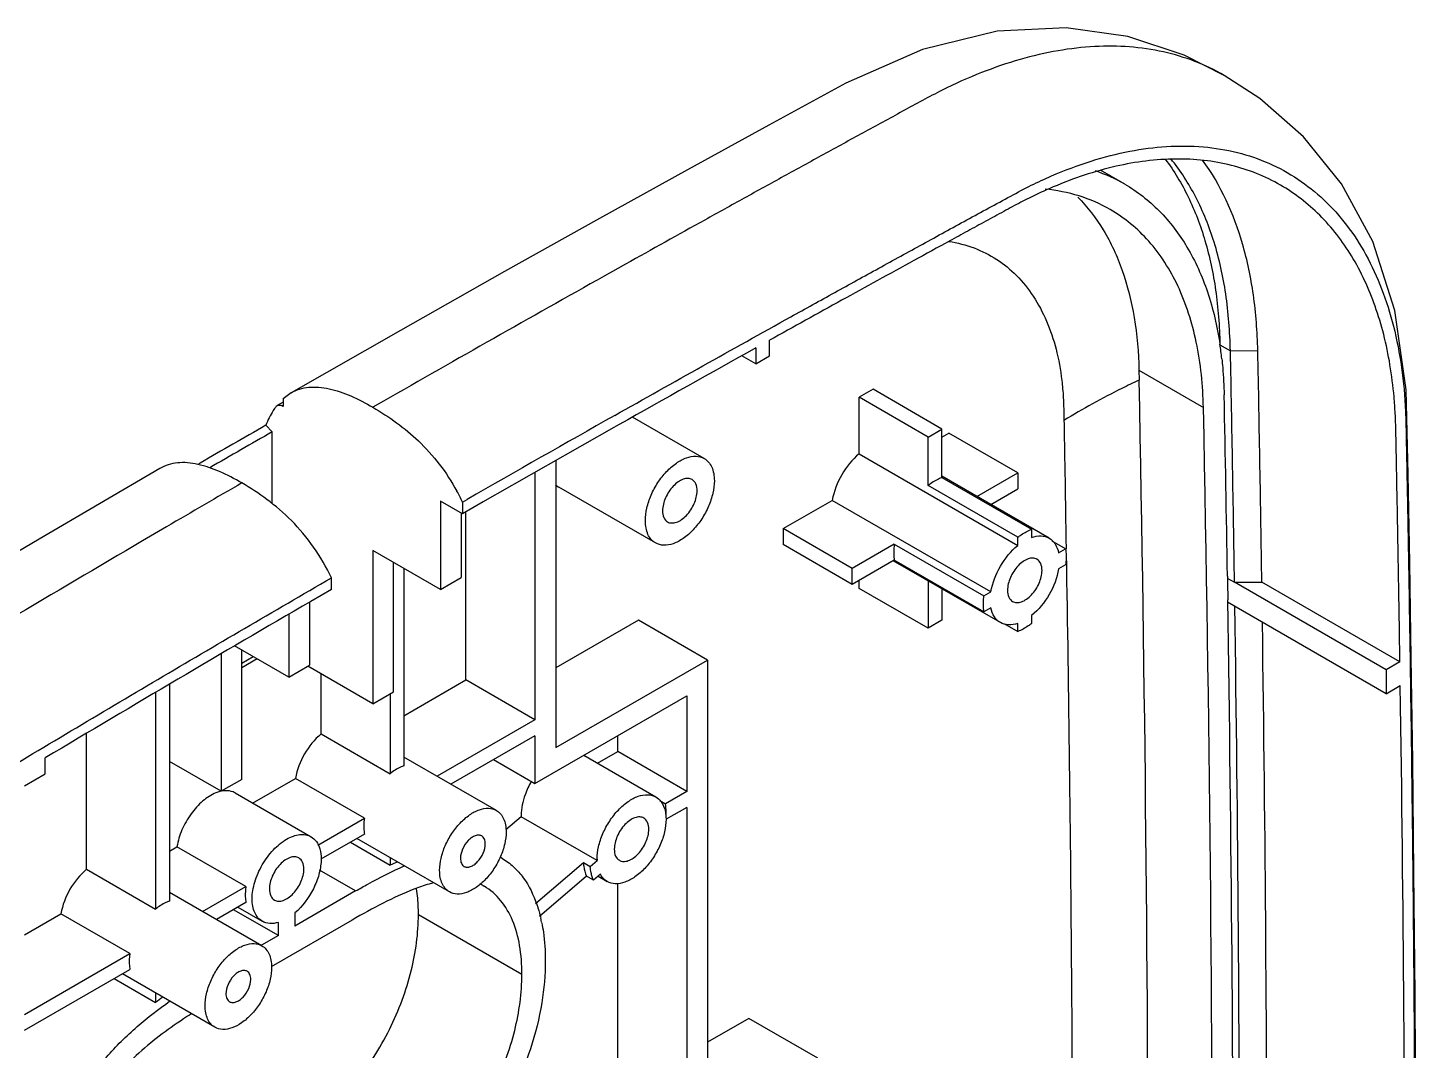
# Model space of a CAD drawing. Header units: millimetres. Extents: x 1791 to 2848, y -3889 to -2778.
# Drawn here: x 2629 to 2700.1, y -2975.9 to -2923.5 of the extents above; entities that cross this region are included whole.
import ezdxf

# ---------------------------------------------------------------- set-up
doc = ezdxf.new("R2010")
doc.units = ezdxf.units.MM

msp = doc.modelspace()

# ---------------------------------------------------------------- linework, layer by layer
at = {"color": 7, "linetype": 'Continuous'}
for p, q in [((2690.305, -2925.916), (2690.304, -2925.915)), ((2685.203, -2931.488), (2683.967, -2930.775)), ((2659.231, -2935.808), (2658.519, -2936.207)), ((2659.621, -2935.59), (2659.231, -2935.808)), ((2666.998, -2940.284), (2666.998, -2939.493)), ((2666.291, -2940.692), (2665.583, -2940.283)), ((2666.291, -2939.887), (2666.291, -2940.692)), ((2666.291, -2940.692), (2666.998, -2940.284)), ((2690.081, -2939.719), (2690.62, -2940.031)), ((2690.619, -2940.031), (2692.03, -2940.01)), ((2685.931, -2941.028), (2689.237, -2942.937)), ((2685.931, -2941.028), (2685.941, -2941.541)), ((2642.073, -2942.48), (2642.476, -2942.177)), ((2642.073, -2942.48), (2642.073, -2942.888)), ((2672.302, -2942.004), (2671.595, -2942.412)), ((2675.13, -2944.453), (2671.595, -2942.412)), ((2671.595, -2945.311), (2671.595, -2942.412)), ((2675.837, -2944.045), (2672.302, -2942.004)), ((2641.714, -2942.878), (2641.762, -2942.836)), ((2642.073, -2942.658), (2641.762, -2942.836)), ((2642.017, -2942.855), (2642.045, -2942.839)), ((2642.073, -2942.888), (2642.017, -2942.856)), ((2647.22, -2942.612), (2646.669, -2942.928)), ((2641.507, -2944.19), (2641.177, -2943.852)), ((2663.652, -2945.554), (2659.975, -2943.431)), ((2641.507, -2947.879), (2641.507, -2944.19)), ((2675.13, -2944.453), (2675.837, -2944.045)), ((2675.13, -2946.937), (2675.13, -2944.453)), ((2675.837, -2946.529), (2675.837, -2944.045)), ((2675.837, -2944.454), (2676.191, -2944.249)), ((2679.726, -2946.291), (2676.191, -2944.249)), ((2671.595, -2945.311), (2679.726, -2950.006)), ((2637.818, -2945.786), (2637.698, -2945.855)), ((2656.038, -2945.659), (2656.038, -2960.375)), ((2654.978, -2946.264), (2654.978, -2958.946)), ((2681.33, -2949.637), (2675.837, -2946.466)), ((2675.837, -2946.529), (2680.433, -2949.183)), ((2677.63, -2947.501), (2679.726, -2946.291)), ((2679.726, -2946.291), (2679.726, -2947.107)), ((2661.152, -2949.884), (2656.202, -2947.027)), ((2679.726, -2949.591), (2675.13, -2946.937)), ((2678.337, -2947.909), (2679.726, -2947.107)), ((2651.265, -2948.387), (2650.134, -2947.734)), ((2650.134, -2947.734), (2650.134, -2952.271)), ((2651.265, -2947.787), (2651.499, -2947.653)), ((2652.326, -2947.775), (2651.265, -2948.387)), ((2651.265, -2947.787), (2651.265, -2948.387)), ((2667.706, -2949.148), (2670.216, -2947.699)), ((2678.348, -2952.394), (2670.216, -2947.699)), ((2651.194, -2948.347), (2651.194, -2951.659)), ((2651.442, -2956.905), (2651.442, -2948.285)), ((2636.097, -2949.054), (2634.861, -2949.778)), ((2671.241, -2951.19), (2667.706, -2949.148)), ((2667.706, -2949.148), (2667.706, -2949.965)), ((2679.726, -2950.006), (2679.726, -2949.591)), ((2680.433, -2949.183), (2680.433, -2949.598)), ((2650.134, -2952.271), (2646.669, -2950.271)), ((2646.669, -2950.271), (2646.669, -2958.124)), ((2671.241, -2952.006), (2667.706, -2949.965)), ((2673.392, -2949.948), (2671.241, -2951.19)), ((2673.392, -2949.948), (2677.988, -2952.601)), ((2682.172, -2950.186), (2681.49, -2949.792)), ((2681.812, -2950.394), (2682.172, -2950.186)), ((2682.196, -2950.026), (2682.199, -2950.186)), ((2647.73, -2957.512), (2647.73, -2950.883)), ((2673.392, -2950.764), (2671.241, -2952.006)), ((2678.83, -2953.967), (2673.337, -2950.796)), ((2677.988, -2953.418), (2673.392, -2950.764)), ((2682.172, -2951.003), (2681.812, -2951.21)), ((2682.206, -2950.577), (2682.213, -2951.002)), ((2682.213, -2951.002), (2682.216, -2951.157)), ((2644.548, -2952.266), (2644.548, -2951.665)), ((2648.26, -2951.189), (2648.26, -2961.307)), ((2650.134, -2952.271), (2651.194, -2951.659)), ((2671.241, -2952.006), (2671.241, -2951.19)), ((2690.457, -2951.686), (2690.831, -2951.898)), ((2690.468, -2951.582), (2690.473, -2951.896)), ((2644.548, -2952.266), (2643.487, -2952.878)), ((2671.595, -2952.21), (2671.595, -2951.802)), ((2675.13, -2954.252), (2671.595, -2952.21)), ((2675.13, -2951.831), (2675.13, -2954.252)), ((2675.837, -2952.239), (2675.837, -2953.843)), ((2677.988, -2952.601), (2678.348, -2952.394)), ((2690.473, -2951.896), (2690.487, -2952.794)), ((2698.609, -2956.388), (2690.831, -2951.898)), ((2690.831, -2951.898), (2692.232, -2951.898)), ((2699.309, -2955.984), (2692.232, -2951.898)), ((2643.416, -2952.919), (2643.416, -2956.149)), ((2678.348, -2953.21), (2677.988, -2953.418)), ((2698.609, -2957.613), (2690.478, -2952.918)), ((2642.356, -2953.539), (2642.356, -2956.762)), ((2660.281, -2953.843), (2656.038, -2956.293)), ((2663.816, -2955.884), (2660.281, -2953.843)), ((2675.837, -2953.843), (2675.13, -2954.252)), ((2680.433, -2953.598), (2680.433, -2954.013)), ((2679.044, -2954.028), (2679.726, -2954.421)), ((2679.726, -2954.421), (2679.726, -2954.006)), ((2642.356, -2956.762), (2639.582, -2955.161)), ((2638.891, -2955.565), (2638.891, -2962.615)), ((2639.951, -2962.003), (2639.951, -2955.374)), ((2639.951, -2956.042), (2640.531, -2955.708)), ((2640.743, -2955.83), (2639.951, -2956.287)), ((2656.038, -2960.375), (2663.816, -2955.884)), ((2663.816, -2955.884), (2663.816, -2979.563)), ((2699.309, -2955.984), (2698.609, -2956.388)), ((2642.356, -2956.762), (2643.416, -2956.149)), ((2646.669, -2958.124), (2643.332, -2956.198)), ((2644.017, -2959.674), (2644.017, -2956.593)), ((2698.609, -2956.388), (2698.609, -2957.613)), ((2636.239, -2957.129), (2636.239, -2968.247)), ((2648.26, -2958.742), (2651.442, -2956.905)), ((2654.978, -2958.946), (2651.442, -2956.905)), ((2698.609, -2957.613), (2699.327, -2957.198)), ((2635.532, -2957.546), (2635.532, -2968.656)), ((2646.669, -2958.124), (2647.73, -2957.512)), ((2647.553, -2957.614), (2647.553, -2961.715)), ((2654.978, -2962.212), (2662.756, -2957.721)), ((2662.756, -2957.721), (2662.756, -2962.62)), ((2654.978, -2958.946), (2649.964, -2961.841)), ((2631.997, -2966.614), (2631.997, -2959.642)), ((2644.017, -2959.674), (2647.553, -2961.715)), ((2654.978, -2959.763), (2650.671, -2962.249)), ((2654.978, -2959.763), (2654.978, -2962.212)), ((2659.22, -2960.579), (2659.22, -2959.763)), ((2629.875, -2961.715), (2629.875, -2960.903)), ((2653.001, -2963.594), (2648.26, -2960.857)), ((2652.856, -2960.987), (2654.978, -2962.212)), ((2657.478, -2960.769), (2661.177, -2962.905)), ((2658.185, -2961.177), (2659.22, -2960.579)), ((2662.756, -2962.62), (2659.22, -2960.579)), ((2628.814, -2962.329), (2629.875, -2961.717)), ((2638.891, -2962.615), (2636.239, -2961.084)), ((2639.951, -2962.003), (2638.891, -2962.615)), ((2640.507, -2963.218), (2642.703, -2961.95)), ((2646.239, -2963.991), (2642.703, -2961.95)), ((2639.611, -2962.701), (2643.5, -2964.946)), ((2661.378, -2963.084), (2661.665, -2963.25)), ((2662.756, -2962.62), (2661.665, -2963.25)), ((2662.756, -2963.437), (2661.695, -2964.049)), ((2662.756, -2963.437), (2662.756, -2980.992)), ((2643.845, -2965.373), (2646.239, -2963.991)), ((2654.272, -2963.922), (2653.485, -2964.598)), ((2658.161, -2966.167), (2654.272, -2963.922)), ((2646.239, -2964.808), (2644.007, -2966.096)), ((2645.516, -2965.225), (2647.553, -2966.402)), ((2650.59, -2967.77), (2645.849, -2965.033)), ((2636.239, -2965.682), (2636.628, -2965.457)), ((2640.164, -2967.499), (2636.628, -2965.457)), ((2647.553, -2966.016), (2647.553, -2966.402)), ((2631.997, -2966.614), (2635.532, -2968.656)), ((2645.785, -2967.724), (2643.938, -2966.658)), ((2655.003, -2968.372), (2657.458, -2966.263)), ((2657.458, -2966.263), (2657.811, -2966.467)), ((2657.811, -2966.467), (2658.161, -2966.167)), ((2657.626, -2966.96), (2655.217, -2969.028)), ((2657.979, -2967.164), (2657.626, -2966.96)), ((2658.328, -2966.864), (2657.979, -2967.164)), ((2658.21, -2966.965), (2658.677, -2967.235)), ((2659.22, -2978.951), (2659.22, -2967.326)), ((2640.98, -2970.535), (2636.239, -2967.797)), ((2637.943, -2968.781), (2640.164, -2967.499)), ((2645.785, -2967.724), (2642.674, -2969.52)), ((2640.164, -2968.315), (2638.65, -2969.189)), ((2641.825, -2970.01), (2639.527, -2968.683)), ((2639.75, -2968.554), (2641, -2969.276)), ((2642.674, -2968.848), (2642.674, -2969.52)), ((2628.815, -2969.969), (2630.683, -2968.89)), ((2634.218, -2970.931), (2630.683, -2968.89)), ((2645.608, -2969.213), (2641.462, -2971.608)), ((2641.825, -2970.01), (2641.825, -2969.337)), ((2649.003, -2968.928), (2654.306, -2971.99)), ((2641.825, -2970.01), (2640.964, -2970.507)), ((2628.815, -2974.051), (2634.218, -2970.931)), ((2628.815, -2974.868), (2634.218, -2971.748)), ((2633.413, -2972.213), (2635.532, -2973.436)), ((2638.569, -2974.71), (2633.829, -2971.973)), ((2635.532, -2972.956), (2635.532, -2973.436)), ((2665.938, -2974.256), (2663.816, -2975.481)), ((2669.473, -2976.297), (2665.938, -2974.256))]:
    msp.add_line(p, q, dxfattribs=at)
for points in [[(2690.304, -2925.915), (2688.249, -2924.881), (2685.367, -2923.921), (2682.201, -2923.472), (2678.66, -2923.651), (2674.836, -2924.586), (2670.914, -2926.31)], [(2699.94, -3021.584), (2699.997, -3016.948), (2700.047, -3011.998), (2700.09, -3006.647), (2700.122, -3000.863), (2700.142, -2994.554), (2700.144, -2987.449), (2700.123, -2980.03), (2700.081, -2973.042), (2700.027, -2966.761), (2699.962, -2961.048), (2699.889, -2955.778), (2699.812, -2950.903), (2699.73, -2946.369), (2699.62, -2942.029), (2699.047, -2937.967), (2697.913, -2934.437), (2696.318, -2931.474), (2694.368, -2929.055), (2692.125, -2927.102), (2690.305, -2925.916)], [(2670.914, -2926.31), (2666.963, -2928.463), (2662.79, -2930.755), (2658.289, -2933.249), (2653.413, -2935.975), (2648.086, -2938.983), (2642.479, -2942.182)], [(2635.751, -2946.066), (2629.562, -2949.683), (2623.745, -2953.12), (2618.456, -2956.277), (2613.606, -2959.199), (2609.143, -2961.911), (2604.89, -2964.679), (2600.914, -2968.095), (2600.426, -2968.582)]]:
    msp.add_lwpolyline(points, dxfattribs=at)
for centre, radius, start, end in [((2681.045, -2938.703), 8.327, 60.04377, 71.38927), ((3340.115, -4151.73), 1393.581, 119.28124, 119.815226), ((3341.9, -4152.303), 1387.948, 119.128373, 119.790491), ((2671.77, -2942.465), 18.52, 6.27928, 8.6061), ((381.783, -2987.84), 2304.624, 359.995654, 1.151115), ((415.43, -2988.62), 2275.34, 0.932703, 1.166579), ((375.102, -2989.855), 2314.611, 359.998301, 1.16149), ((3342.503, -4166.359), 1409.39, 119.841979, 119.99952), ((3344.489, -4156.24), 1393.168, 119.471277, 119.829479), ((3356.679, -4180.449), 1426.735, 120.155947, 120.335109), ((2640.546, -2952.972), 11.908, 25.81278, 28.802), ((3363.188, -4191.538), 1439.592, 120.392814, 121.024344), ((3362.433, -4187.862), 1429.01, 120.205804, 120.839364), ((377.668, -2989.187), 2313.105, 359.99693, 0.90149), ((329.444, -2987.247), 2361.652, 0.017173, 0.82817), ((350.697, -2987.174), 2341.8, 0.015556, 0.813019), ((370.94, -2991.131), 2328.635, 0.012464, 0.834958), ((2658.515, -2964.256), 4.304, 149.98533, 154.93969), ((2656.561, -2963.846), 2.29, 179.99079, 181.91041), ((2658.748, -2963.64), 2.947, 357.28689, 359.98148), ((2651.579, -2968.979), 3.394, 60.001, 61.63477), ((2655.41, -2983.142), 18.492, 113.87012, 115.14212), ((2660.45, -2966.091), 2.29, 179.99079, 181.91041), ((2651.071, -2969.747), 2.611, 59.96933, 65.39706), ((2647.575, -2970.923), 7.907, 11.35959, 13.17109), ((2649.689, -2992.598), 23.824, 125.36042, 126.45697)]:
    msp.add_arc(centre, radius, start, end, dxfattribs=at)
msp.add_ellipse((2638.148, -4349.502), major_axis=(-745.812, -1488.288), ratio=0.574656, start_param=-2.427404, end_param=-2.424585, dxfattribs=at)
for points, knots in [([(2690.304, -2925.915), (2689.341, -2925.36), (2687.162, -2924.529), (2684.21, -2924.333), (2681.75, -2924.621), (2679.802, -2925.074), (2677.814, -2925.756), (2676.154, -2926.499), (2674.827, -2927.203), (2673.48, -2927.94), (2671.789, -2928.86), (2669.761, -2929.971), (2667.733, -2931.086), (2665.705, -2932.205), (2662.999, -2933.704), (2660.972, -2934.834), (2659.621, -2935.59)], [0, 0, 0, 0, 0.099326, 0.204596, 0.261009, 0.32036, 0.382856, 0.448588, 0.482649, 0.517024, 0.58582, 0.654684, 0.723614, 0.792611, 0.861674, 1, 1, 1, 1]), ([(2659.068, -2943.344), (2662.069, -2941.648), (2665.826, -2939.544), (2670.343, -2937.041), (2672.598, -2935.797), (2674.853, -2934.558), (2676.732, -2933.53), (2678.234, -2932.713), (2679.332, -2932.112), (2680.395, -2931.548), (2681.757, -2930.916), (2683.431, -2930.28), (2686.015, -2929.614), (2688.576, -2929.427), (2690.97, -2929.818), (2692.607, -2930.373), (2694.107, -2931.192), (2695.451, -2932.266), (2696.625, -2933.58), (2697.618, -2935.12), (2698.42, -2936.868), (2699.026, -2938.803), (2699.43, -2940.912), (2699.598, -2942.788), (2699.626, -2944.385), (2699.652, -2945.654), (2699.676, -2946.943), (2699.709, -2948.662), (2699.747, -2950.812), (2699.79, -2953.393), (2699.83, -2955.975), (2699.88, -2959.422), (2699.935, -2963.736), (2699.99, -2968.916), (2700.033, -2974.104), (2700.064, -2979.298), (2700.091, -2986.236), (2700.095, -2994.926), (2700.061, -3003.627), (2700.01, -3010.601), (2699.961, -3015.842), (2699.9, -3021.09), (2699.828, -3026.344), (2699.758, -3030.726), (2699.704, -3033.796), (2699.671, -3035.552), (2699.646, -3036.868), (2699.625, -3037.957), (2699.609, -3038.814), (2699.558, -3040.07), (2699.382, -3041.981), (2698.948, -3044.56), (2698.533, -3046.287), (2698.294, -3047.158)], [0, 0, 0, 0, 0.066096, 0.082576, 0.099037, 0.115481, 0.131906, 0.140113, 0.148278, 0.15591, 0.163182, 0.177061, 0.190172, 0.214297, 0.225564, 0.236495, 0.247291, 0.258165, 0.269322, 0.280944, 0.29317, 0.30608, 0.319744, 0.334269, 0.342135, 0.35037, 0.35861, 0.366851, 0.38334, 0.39984, 0.416351, 0.432874, 0.46595, 0.499068, 0.532227, 0.565428, 0.598671, 0.665284, 0.732068, 0.765525, 0.799025, 0.83257, 0.866158, 0.899786, 0.916616, 0.925036, 0.93346, 0.941869, 0.945927, 0.949881, 0.965982, 0.982684, 1, 1, 1, 1]), ([(2693.188, -2931.539), (2692.404, -2931.086), (2690.652, -2930.389), (2687.749, -2930.084), (2684.639, -2930.492), (2682.293, -2931.285), (2680.705, -2932), (2679.861, -2932.421), (2678.988, -2932.899), (2678.079, -2933.392), (2677.156, -2933.896), (2675.926, -2934.568), (2673.77, -2935.748), (2670.691, -2937.443), (2668.229, -2938.808), (2666.998, -2939.493)], [0, 0, 0, 0, 0.095006, 0.194811, 0.303064, 0.421733, 0.453175, 0.485786, 0.520716, 0.557567, 0.594308, 0.631073, 0.704678, 0.852166, 1, 1, 1, 1]), ([(2687.284, -2930.207), (2687.733, -2930.808), (2688.538, -2932.152), (2689.394, -2934.428), (2689.836, -2936.52), (2690.025, -2938.312), (2690.071, -2939.245), (2690.081, -2939.719)], [0, 0, 0, 0, 0.223589, 0.463397, 0.721834, 0.858497, 1, 1, 1, 1]), ([(2690.619, -2940.03), (2690.593, -2939.055), (2690.461, -2937.175), (2689.873, -2934.515), (2688.937, -2932.165), (2688.058, -2930.797), (2687.569, -2930.192)], [0, 0, 0, 0, 0.279346, 0.538035, 0.777217, 1, 1, 1, 1]), ([(2692.023, -2940.011), (2691.997, -2939.057), (2691.865, -2937.214), (2691.171, -2933.853), (2690.132, -2931.536), (2689.195, -2930.255)], [0, 0, 0, 0, 0.278377, 0.537156, 1, 1, 1, 1]), ([(2684.453, -2932.787), (2683.954, -2932.499), (2682.87, -2932.028), (2681.711, -2931.803), (2681.119, -2931.747)], [0, 0, 0, 0, 0.492106, 1, 1, 1, 1]), ([(2685.203, -2931.488), (2685.848, -2931.861), (2687.068, -2932.811), (2688.507, -2934.719), (2689.546, -2937.058), (2689.944, -2938.784), (2690.081, -2939.694)], [0, 0, 0, 0, 0.226759, 0.464024, 0.720072, 1, 1, 1, 1]), ([(2699.309, -2955.984), (2699.289, -2954.666), (2699.258, -2952.691), (2699.212, -2950.058), (2699.176, -2948.084), (2699.145, -2946.44), (2699.119, -2945.128), (2699.102, -2944.176), (2699.074, -2943.266), (2698.993, -2942.13), (2698.825, -2940.771), (2698.502, -2939.216), (2697.932, -2937.315), (2696.95, -2935.174), (2695.304, -2933.032), (2693.919, -2931.961), (2693.188, -2931.539)], [0, 0, 0, 0, 0.149816, 0.224657, 0.299472, 0.374284, 0.411692, 0.448687, 0.482612, 0.515187, 0.578128, 0.638157, 0.695647, 0.803615, 0.903935, 1, 1, 1, 1]), ([(2682.8, -2932.156), (2683.299, -2932.659), (2684.202, -2933.841), (2685.166, -2935.948), (2685.766, -2938.386), (2685.913, -2940.123), (2685.931, -2941.028)], [0, 0, 0, 0, 0.22096, 0.458697, 0.717769, 1, 1, 1, 1]), ([(2689.237, -2942.937), (2689.215, -2941.812), (2689.002, -2939.675), (2688.079, -2936.745), (2686.579, -2934.367), (2685.193, -2933.215), (2684.453, -2932.787)], [0, 0, 0, 0, 0.28845, 0.547209, 0.780938, 1, 1, 1, 1]), ([(2676.19, -2934.422), (2676.63, -2934.491), (2677.488, -2934.712), (2678.672, -2935.307), (2679.704, -2936.154), (2680.564, -2937.232), (2681.238, -2938.514), (2681.729, -2939.97), (2681.964, -2941.3), (2682.072, -2942.523), (2682.083, -2943.208), (2682.091, -2943.597)], [0, 0, 0, 0, 0.111624, 0.220555, 0.330214, 0.443976, 0.56454, 0.691836, 0.828191, 0.902394, 1, 1, 1, 1]), ([(2690.831, -2951.898), (2690.801, -2949.918), (2690.731, -2945.963), (2690.667, -2942.007), (2690.619, -2940.031)], [0, 0, 0, 0, 0.500375, 1, 1, 1, 1]), ([(2692.232, -2951.898), (2692.217, -2950.906), (2692.188, -2948.924), (2692.136, -2945.951), (2692.082, -2942.98), (2692.047, -2941), (2692.023, -2940.011)], [0, 0, 0, 0, 0.250242, 0.500324, 0.750265, 1, 1, 1, 1]), ([(2690.179, -2940.44), (2690.195, -2940.591), (2690.256, -2941.208), (2690.288, -2941.828), (2690.298, -2942.296)], [0, 0, 0, 0, 0.245358, 1, 1, 1, 1]), ([(2685.941, -2941.541), (2685.642, -2941.676), (2684.327, -2942.3), (2683.056, -2943.014), (2682.091, -2943.597)], [0, 0, 0, 0, 0.225661, 1, 1, 1, 1]), ([(2642.479, -2942.181), (2642.614, -2942.104), (2642.907, -2941.977), (2643.563, -2941.851), (2644.476, -2941.942), (2645.576, -2942.337), (2646.301, -2942.716), (2646.669, -2942.928)], [0, 0, 0, 0, 0.105116, 0.213631, 0.448784, 0.713002, 1, 1, 1, 1]), ([(2641.714, -2942.878), (2641.66, -2942.95), (2641.45, -2943.256), (2641.284, -2943.592), (2641.177, -2943.852)], [0, 0, 0, 0, 0.24186, 1, 1, 1, 1]), ([(2641.762, -2942.836), (2641.796, -2942.816), (2641.889, -2942.801), (2641.975, -2942.831), (2642.017, -2942.856)], [0, 0, 0, 0, 0.452173, 1, 1, 1, 1]), ([(2646.669, -2942.928), (2647.506, -2943.412), (2648.739, -2944.3), (2650.118, -2945.832), (2650.713, -2946.749), (2650.98, -2947.235)], [0, 0, 0, 0, 0.470514, 0.730237, 1, 1, 1, 1]), ([(2682.091, -2943.597), (2682.102, -2944.133), (2682.112, -2945.204), (2682.151, -2946.811), (2682.168, -2948.418), (2682.186, -2949.491), (2682.196, -2950.026)], [0, 0, 0, 0, 0.250099, 0.499678, 0.750015, 1, 1, 1, 1]), ([(2671.595, -2945.311), (2671.233, -2945.605), (2670.635, -2946.349), (2670.29, -2947.238), (2670.216, -2947.699)], [0, 0, 0, 0, 0.499999, 1, 1, 1, 1]), ([(2639.951, -2946.806), (2639.582, -2946.593), (2638.855, -2946.213), (2637.751, -2945.819), (2636.836, -2945.726), (2636.178, -2945.858), (2635.886, -2945.988), (2635.751, -2946.066)], [0, 0, 0, 0, 0.28725, 0.551519, 0.786601, 0.894923, 1, 1, 1, 1]), ([(2660.634, -2948.74), (2660.634, -2948.526), (2660.694, -2948.077), (2660.917, -2947.417), (2661.261, -2946.782), (2661.698, -2946.223), (2662.192, -2945.785), (2662.708, -2945.503), (2663.213, -2945.402), (2663.527, -2945.482), (2663.652, -2945.554)], [0, 0, 0, 0, 0.128819, 0.270585, 0.417879, 0.562372, 0.696187, 0.813586, 0.913063, 1, 1, 1, 1]), ([(2663.652, -2945.554), (2663.734, -2945.602), (2663.889, -2945.731), (2664.053, -2946), (2664.151, -2946.331), (2664.17, -2946.572), (2664.17, -2946.699)], [0, 0, 0, 0, 0.217725, 0.450867, 0.710459, 1, 1, 1, 1]), ([(2644.548, -2951.665), (2644.283, -2951.118), (2643.679, -2950.077), (2642.551, -2948.728), (2641.292, -2947.644), (2640.396, -2947.063), (2639.951, -2946.806)], [0, 0, 0, 0, 0.268437, 0.529385, 0.773239, 1, 1, 1, 1]), ([(2664.17, -2946.699), (2664.17, -2946.912), (2664.11, -2947.362), (2663.887, -2948.021), (2663.543, -2948.657), (2663.107, -2949.216), (2662.612, -2949.654), (2662.096, -2949.936), (2661.591, -2950.037), (2661.278, -2949.956), (2661.153, -2949.884)], [0, 0, 0, 0, 0.128819, 0.270585, 0.417879, 0.562372, 0.696187, 0.813586, 0.913063, 1, 1, 1, 1]), ([(2663.027, -2946.637), (2662.965, -2946.601), (2662.808, -2946.56), (2662.555, -2946.611), (2662.297, -2946.752), (2661.959, -2947.052), (2661.641, -2947.543), (2661.518, -2948.006), (2661.518, -2948.23)], [0, 0, 0, 0, 0.08714, 0.186849, 0.304513, 0.438646, 0.73005, 1, 1, 1, 1]), ([(2663.286, -2947.209), (2663.286, -2947.09), (2663.257, -2946.868), (2663.112, -2946.685), (2663.027, -2946.637)], [0, 0, 0, 0, 0.550778, 1, 1, 1, 1]), ([(2675.837, -2946.529), (2675.778, -2946.552), (2675.527, -2946.661), (2675.295, -2946.81), (2675.13, -2946.937)], [0, 0, 0, 0, 0.234484, 1, 1, 1, 1]), ([(2661.777, -2948.802), (2661.84, -2948.838), (2661.997, -2948.878), (2662.249, -2948.827), (2662.507, -2948.687), (2662.845, -2948.387), (2663.163, -2947.895), (2663.286, -2947.432), (2663.286, -2947.209)], [0, 0, 0, 0, 0.08714, 0.186849, 0.304513, 0.438646, 0.73005, 1, 1, 1, 1]), ([(2661.518, -2948.23), (2661.518, -2948.349), (2661.547, -2948.571), (2661.693, -2948.753), (2661.777, -2948.802)], [0, 0, 0, 0, 0.550778, 1, 1, 1, 1]), ([(2661.153, -2949.884), (2661.07, -2949.837), (2660.916, -2949.707), (2660.751, -2949.439), (2660.654, -2949.107), (2660.634, -2948.867), (2660.634, -2948.74)], [0, 0, 0, 0, 0.217725, 0.450867, 0.710459, 1, 1, 1, 1]), ([(2679.726, -2949.591), (2679.784, -2949.547), (2680.004, -2949.387), (2680.246, -2949.254), (2680.433, -2949.183)], [0, 0, 0, 0, 0.265724, 1, 1, 1, 1]), ([(2680.433, -2949.598), (2680.588, -2949.545), (2680.896, -2949.485), (2681.206, -2949.565), (2681.33, -2949.637)], [0, 0, 0, 0, 0.533197, 1, 1, 1, 1]), ([(2681.33, -2949.637), (2681.454, -2949.708), (2681.679, -2949.936), (2681.78, -2950.234), (2681.812, -2950.394)], [0, 0, 0, 0, 0.466801, 1, 1, 1, 1]), ([(2673.392, -2949.948), (2673.387, -2949.984), (2673.37, -2950.125), (2673.362, -2950.267), (2673.362, -2950.373)], [0, 0, 0, 0, 0.257125, 1, 1, 1, 1]), ([(2678.348, -2952.394), (2678.422, -2951.933), (2678.767, -2951.044), (2679.365, -2950.3), (2679.726, -2950.006)], [0, 0, 0, 0, 0.500001, 1, 1, 1, 1]), ([(2682.172, -2950.186), (2682.177, -2950.217), (2682.194, -2950.347), (2682.201, -2950.478), (2682.201, -2950.577)], [0, 0, 0, 0, 0.241642, 1, 1, 1, 1]), ([(2673.362, -2950.373), (2673.362, -2950.407), (2673.365, -2950.538), (2673.377, -2950.668), (2673.392, -2950.764)], [0, 0, 0, 0, 0.258501, 1, 1, 1, 1]), ([(2680.705, -2950.719), (2680.642, -2950.683), (2680.486, -2950.643), (2680.233, -2950.694), (2679.975, -2950.835), (2679.637, -2951.135), (2679.319, -2951.626), (2679.196, -2952.089), (2679.196, -2952.312)], [0, 0, 0, 0, 0.08714, 0.186849, 0.304513, 0.438646, 0.73005, 1, 1, 1, 1]), ([(2680.964, -2951.292), (2680.964, -2951.172), (2680.935, -2950.95), (2680.789, -2950.768), (2680.705, -2950.719)], [0, 0, 0, 0, 0.550778, 1, 1, 1, 1]), ([(2682.201, -2950.577), (2682.201, -2950.612), (2682.199, -2950.754), (2682.186, -2950.896), (2682.172, -2951.003)], [0, 0, 0, 0, 0.242851, 1, 1, 1, 1]), ([(2609.698, -2973.808), (2610.326, -2973.177), (2611.598, -2971.974), (2613.59, -2970.335), (2615.309, -2969.118), (2616.742, -2968.242), (2617.839, -2967.572), (2618.952, -2966.894), (2620.435, -2965.991), (2623.03, -2964.417), (2626.737, -2962.182), (2631.189, -2959.52), (2635.64, -2956.88), (2640.092, -2954.261), (2643.062, -2952.528), (2644.548, -2951.665)], [0, 0, 0, 0, 0.064573, 0.126845, 0.18693, 0.217088, 0.248621, 0.280115, 0.311599, 0.374522, 0.50016, 0.625524, 0.750617, 0.875441, 1, 1, 1, 1]), ([(2679.455, -2952.884), (2679.517, -2952.92), (2679.674, -2952.961), (2679.927, -2952.91), (2680.185, -2952.769), (2680.523, -2952.469), (2680.841, -2951.978), (2680.964, -2951.515), (2680.964, -2951.292)], [0, 0, 0, 0, 0.08714, 0.186849, 0.304513, 0.438646, 0.73005, 1, 1, 1, 1]), ([(2681.812, -2951.21), (2681.738, -2951.671), (2681.393, -2952.56), (2680.795, -2953.304), (2680.433, -2953.598)], [0, 0, 0, 0, 0.500001, 1, 1, 1, 1]), ([(2682.216, -2951.157), (2682.279, -2954.74), (2682.379, -2961.917), (2682.485, -2972.698), (2682.54, -2983.507), (2682.545, -2994.346), (2682.508, -3003.397), (2682.452, -3010.651), (2682.399, -3016.103), (2682.343, -3020.651), (2682.292, -3024.292), (2682.251, -3027.026), (2682.207, -3029.761), (2682.167, -3032.042), (2682.134, -3033.867), (2682.113, -3035.009), (2682.095, -3035.922), (2682.083, -3036.606), (2682.073, -3037.29), (2682.071, -3037.747), (2682.06, -3037.975)], [0, 0, 0, 0, 0.123835, 0.248006, 0.372511, 0.497351, 0.622522, 0.685234, 0.748028, 0.810905, 0.842374, 0.873865, 0.905376, 0.936907, 0.952681, 0.968459, 0.97635, 0.984235, 0.992101, 1, 1, 1, 1]), ([(2679.196, -2952.312), (2679.196, -2952.432), (2679.225, -2952.653), (2679.371, -2952.836), (2679.455, -2952.884)], [0, 0, 0, 0, 0.550778, 1, 1, 1, 1]), ([(2677.959, -2953.027), (2677.959, -2952.992), (2677.961, -2952.85), (2677.974, -2952.708), (2677.988, -2952.601)], [0, 0, 0, 0, 0.242851, 1, 1, 1, 1]), ([(2677.988, -2953.418), (2677.983, -2953.387), (2677.965, -2953.257), (2677.959, -2953.126), (2677.959, -2953.027)], [0, 0, 0, 0, 0.241642, 1, 1, 1, 1]), ([(2678.83, -2953.967), (2678.706, -2953.896), (2678.481, -2953.668), (2678.379, -2953.37), (2678.348, -2953.21)], [0, 0, 0, 0, 0.466801, 1, 1, 1, 1]), ([(2679.726, -2954.006), (2679.572, -2954.059), (2679.264, -2954.119), (2678.954, -2954.038), (2678.83, -2953.967)], [0, 0, 0, 0, 0.533197, 1, 1, 1, 1]), ([(2680.433, -2954.013), (2680.376, -2954.057), (2680.155, -2954.217), (2679.913, -2954.35), (2679.726, -2954.421)], [0, 0, 0, 0, 0.265724, 1, 1, 1, 1]), ([(2644.017, -2959.674), (2643.674, -2959.956), (2643.106, -2960.665), (2642.776, -2961.512), (2642.703, -2961.95)], [0, 0, 0, 0, 0.499999, 1, 1, 1, 1]), ([(2648.26, -2961.307), (2648.2, -2961.327), (2647.946, -2961.428), (2647.715, -2961.582), (2647.553, -2961.715)], [0, 0, 0, 0, 0.230732, 1, 1, 1, 1]), ([(2654.616, -2962.433), (2654.561, -2962.551), (2654.376, -2963), (2654.27, -2963.489), (2654.27, -2963.845)], [0, 0, 0, 0, 0.267237, 1, 1, 1, 1]), ([(2638.628, -2962.694), (2638.384, -2962.791), (2637.905, -2963.108), (2637.315, -2963.767), (2636.859, -2964.568), (2636.676, -2965.162), (2636.628, -2965.457)], [0, 0, 0, 0, 0.222596, 0.478417, 0.745899, 1, 1, 1, 1]), ([(2639.137, -2962.584), (2639.097, -2962.584), (2638.922, -2962.596), (2638.751, -2962.644), (2638.628, -2962.694)], [0, 0, 0, 0, 0.234694, 1, 1, 1, 1]), ([(2639.61, -2962.7), (2639.576, -2962.68), (2639.428, -2962.609), (2639.261, -2962.582), (2639.137, -2962.584)], [0, 0, 0, 0, 0.243197, 1, 1, 1, 1]), ([(2658.16, -2966.091), (2658.16, -2965.877), (2658.219, -2965.428), (2658.442, -2964.768), (2658.786, -2964.132), (2659.223, -2963.573), (2659.717, -2963.135), (2660.233, -2962.854), (2660.738, -2962.752), (2661.052, -2962.833), (2661.177, -2962.905)], [0, 0, 0, 0, 0.128819, 0.270585, 0.417879, 0.562372, 0.696187, 0.813586, 0.913063, 1, 1, 1, 1]), ([(2661.177, -2962.905), (2661.275, -2962.962), (2661.458, -2963.126), (2661.566, -2963.344), (2661.606, -2963.462)], [0, 0, 0, 0, 0.476826, 1, 1, 1, 1]), ([(2650.091, -2966.666), (2650.091, -2966.46), (2650.149, -2966.027), (2650.364, -2965.391), (2650.695, -2964.778), (2651.116, -2964.239), (2651.593, -2963.817), (2652.091, -2963.545), (2652.577, -2963.447), (2652.88, -2963.525), (2653, -2963.594)], [0, 0, 0, 0, 0.128819, 0.270585, 0.417879, 0.562372, 0.696187, 0.813586, 0.913063, 1, 1, 1, 1]), ([(2653, -2963.594), (2653.08, -2963.64), (2653.229, -2963.765), (2653.387, -2964.024), (2653.481, -2964.344), (2653.5, -2964.576), (2653.5, -2964.698)], [0, 0, 0, 0, 0.217725, 0.450867, 0.710459, 1, 1, 1, 1]), ([(2661.606, -2963.462), (2661.621, -2963.506), (2661.676, -2963.697), (2661.695, -2963.897), (2661.695, -2964.049)], [0, 0, 0, 0, 0.234165, 1, 1, 1, 1]), ([(2661.695, -2963.641), (2661.695, -2963.607), (2661.693, -2963.476), (2661.681, -2963.346), (2661.665, -2963.25)], [0, 0, 0, 0, 0.258501, 1, 1, 1, 1]), ([(2646.239, -2963.991), (2646.233, -2964.028), (2646.212, -2964.17), (2646.202, -2964.314), (2646.202, -2964.421)], [0, 0, 0, 0, 0.258637, 1, 1, 1, 1]), ([(2646.202, -2964.421), (2646.202, -2964.455), (2646.205, -2964.584), (2646.22, -2964.714), (2646.239, -2964.808)], [0, 0, 0, 0, 0.260795, 1, 1, 1, 1]), ([(2661.695, -2964.049), (2661.695, -2964.263), (2661.635, -2964.712), (2661.412, -2965.372), (2661.068, -2966.008), (2660.631, -2966.567), (2660.136, -2967.005), (2659.62, -2967.287), (2659.115, -2967.388), (2658.802, -2967.307), (2658.677, -2967.235)], [0, 0, 0, 0, 0.128832, 0.270596, 0.417918, 0.562423, 0.696234, 0.813615, 0.913076, 1, 1, 1, 1]), ([(2660.552, -2963.987), (2660.49, -2963.951), (2660.333, -2963.911), (2660.081, -2963.962), (2659.823, -2964.103), (2659.484, -2964.403), (2659.166, -2964.894), (2659.043, -2965.357), (2659.043, -2965.58)], [0, 0, 0, 0, 0.08714, 0.186849, 0.304513, 0.438646, 0.73005, 1, 1, 1, 1]), ([(2659.302, -2966.152), (2659.365, -2966.188), (2659.522, -2966.229), (2659.774, -2966.178), (2660.032, -2966.037), (2660.371, -2965.737), (2660.688, -2965.246), (2660.811, -2964.783), (2660.811, -2964.56)], [0, 0, 0, 0, 0.08714, 0.186849, 0.304513, 0.438646, 0.73005, 1, 1, 1, 1]), ([(2660.811, -2964.56), (2660.811, -2964.44), (2660.782, -2964.218), (2660.637, -2964.036), (2660.552, -2963.987)], [0, 0, 0, 0, 0.550778, 1, 1, 1, 1]), ([(2640.999, -2969.276), (2640.917, -2969.228), (2640.763, -2969.098), (2640.598, -2968.83), (2640.501, -2968.498), (2640.459, -2967.967), (2640.591, -2967.23), (2640.969, -2966.372), (2641.524, -2965.614), (2642.096, -2965.132), (2642.577, -2964.903), (2642.913, -2964.822), (2643.227, -2964.829), (2643.417, -2964.898), (2643.499, -2964.946)], [0, 0, 0, 0, 0.04542, 0.094069, 0.148161, 0.208616, 0.346873, 0.500016, 0.653154, 0.791398, 0.851847, 0.905929, 0.954574, 1, 1, 1, 1]), ([(2643.499, -2964.946), (2643.606, -2965.007), (2643.802, -2965.191), (2643.91, -2965.433), (2643.948, -2965.564)], [0, 0, 0, 0, 0.473765, 1, 1, 1, 1]), ([(2653.5, -2964.698), (2653.5, -2964.904), (2653.442, -2965.337), (2653.227, -2965.973), (2652.896, -2966.586), (2652.475, -2967.125), (2651.998, -2967.547), (2651.5, -2967.819), (2651.014, -2967.917), (2650.711, -2967.839), (2650.591, -2967.77)], [0, 0, 0, 0, 0.128819, 0.270585, 0.417879, 0.562372, 0.696187, 0.813586, 0.913063, 1, 1, 1, 1]), ([(2652.246, -2964.903), (2652.201, -2964.877), (2652.088, -2964.848), (2651.906, -2964.884), (2651.72, -2964.986), (2651.476, -2965.202), (2651.248, -2965.555), (2651.159, -2965.889), (2651.159, -2966.05)], [0, 0, 0, 0, 0.08714, 0.186849, 0.304513, 0.438646, 0.73005, 1, 1, 1, 1]), ([(2652.432, -2965.315), (2652.432, -2965.229), (2652.411, -2965.069), (2652.306, -2964.938), (2652.246, -2964.903)], [0, 0, 0, 0, 0.550778, 1, 1, 1, 1]), ([(2642.875, -2966.028), (2642.812, -2965.992), (2642.655, -2965.952), (2642.403, -2966.003), (2642.145, -2966.144), (2641.806, -2966.444), (2641.489, -2966.935), (2641.366, -2967.398), (2641.366, -2967.621)], [0, 0, 0, 0, 0.08714, 0.186849, 0.304513, 0.438646, 0.73005, 1, 1, 1, 1]), ([(2643.948, -2965.564), (2643.961, -2965.61), (2644.009, -2965.81), (2644.021, -2966.018), (2644.016, -2966.175)], [0, 0, 0, 0, 0.233847, 1, 1, 1, 1]), ([(2651.346, -2966.462), (2651.391, -2966.487), (2651.503, -2966.516), (2651.685, -2966.48), (2651.871, -2966.379), (2652.115, -2966.163), (2652.344, -2965.809), (2652.432, -2965.475), (2652.432, -2965.315)], [0, 0, 0, 0, 0.08714, 0.186849, 0.304513, 0.438646, 0.73005, 1, 1, 1, 1]), ([(2659.043, -2965.58), (2659.043, -2965.7), (2659.072, -2965.921), (2659.218, -2966.104), (2659.302, -2966.152)], [0, 0, 0, 0, 0.550778, 1, 1, 1, 1]), ([(2631.997, -2966.614), (2631.653, -2966.897), (2631.085, -2967.605), (2630.755, -2968.452), (2630.683, -2968.89)], [0, 0, 0, 0, 0.499999, 1, 1, 1, 1]), ([(2641.625, -2968.193), (2641.687, -2968.229), (2641.844, -2968.27), (2642.096, -2968.219), (2642.354, -2968.078), (2642.693, -2967.778), (2643.011, -2967.287), (2643.133, -2966.824), (2643.133, -2966.601)], [0, 0, 0, 0, 0.08714, 0.186849, 0.304513, 0.438646, 0.73005, 1, 1, 1, 1]), ([(2644.016, -2966.175), (2644.008, -2966.413), (2643.92, -2966.911), (2643.546, -2967.86), (2643.067, -2968.509), (2642.674, -2968.848)], [0, 0, 0, 0, 0.234249, 0.49061, 1, 1, 1, 1]), ([(2643.133, -2966.601), (2643.133, -2966.481), (2643.104, -2966.259), (2642.959, -2966.077), (2642.875, -2966.028)], [0, 0, 0, 0, 0.550778, 1, 1, 1, 1]), ([(2645.785, -2967.724), (2645.995, -2967.604), (2646.82, -2967.14), (2647.663, -2966.707), (2648.308, -2966.423)], [0, 0, 0, 0, 0.255215, 1, 1, 1, 1]), ([(2650.591, -2967.77), (2650.511, -2967.724), (2650.362, -2967.599), (2650.204, -2967.34), (2650.11, -2967.021), (2650.091, -2966.788), (2650.091, -2966.666)], [0, 0, 0, 0, 0.217725, 0.450867, 0.710459, 1, 1, 1, 1]), ([(2651.159, -2966.05), (2651.159, -2966.135), (2651.18, -2966.295), (2651.285, -2966.426), (2651.346, -2966.462)], [0, 0, 0, 0, 0.550778, 1, 1, 1, 1]), ([(2653.276, -2966.039), (2653.493, -2966.165), (2653.899, -2966.465), (2654.57, -2967.232), (2654.905, -2967.934), (2655.073, -2968.421)], [0, 0, 0, 0, 0.247397, 0.492508, 1, 1, 1, 1]), ([(2657.458, -2966.263), (2657.462, -2966.327), (2657.487, -2966.566), (2657.55, -2966.802), (2657.626, -2966.96)], [0, 0, 0, 0, 0.268717, 1, 1, 1, 1]), ([(2657.882, -2966.9), (2657.872, -2966.866), (2657.838, -2966.724), (2657.819, -2966.578), (2657.811, -2966.467)], [0, 0, 0, 0, 0.239804, 1, 1, 1, 1]), ([(2649.784, -2967.301), (2649.705, -2967.322), (2649.362, -2967.419), (2649.025, -2967.536), (2648.768, -2967.636)], [0, 0, 0, 0, 0.226556, 1, 1, 1, 1]), ([(2657.979, -2967.164), (2657.969, -2967.143), (2657.931, -2967.057), (2657.901, -2966.968), (2657.882, -2966.9)], [0, 0, 0, 0, 0.242773, 1, 1, 1, 1]), ([(2658.677, -2967.235), (2658.641, -2967.214), (2658.499, -2967.117), (2658.389, -2966.978), (2658.328, -2966.864)], [0, 0, 0, 0, 0.242885, 1, 1, 1, 1]), ([(2640.164, -2967.499), (2640.158, -2967.535), (2640.138, -2967.677), (2640.128, -2967.821), (2640.128, -2967.927)], [0, 0, 0, 0, 0.258369, 1, 1, 1, 1]), ([(2640.128, -2967.927), (2640.128, -2967.961), (2640.131, -2968.091), (2640.145, -2968.221), (2640.164, -2968.315)], [0, 0, 0, 0, 0.260371, 1, 1, 1, 1]), ([(2641.366, -2967.621), (2641.366, -2967.741), (2641.395, -2967.962), (2641.54, -2968.145), (2641.625, -2968.193)], [0, 0, 0, 0, 0.550778, 1, 1, 1, 1]), ([(2648.768, -2967.636), (2648.232, -2967.843), (2647.162, -2968.342), (2646.131, -2968.912), (2645.608, -2969.213)], [0, 0, 0, 0, 0.487558, 1, 1, 1, 1]), ([(2649.003, -2968.928), (2649.003, -2968.812), (2648.995, -2968.37), (2648.958, -2967.929), (2648.91, -2967.606)], [0, 0, 0, 0, 0.261627, 1, 1, 1, 1]), ([(2654.306, -2971.99), (2654.306, -2971.496), (2654.243, -2970.558), (2653.894, -2969.26), (2653.287, -2968.195), (2652.698, -2967.672), (2652.377, -2967.486)], [0, 0, 0, 0, 0.289701, 0.548975, 0.782493, 1, 1, 1, 1]), ([(2636.239, -2968.247), (2636.179, -2968.267), (2635.925, -2968.369), (2635.694, -2968.522), (2635.532, -2968.656)], [0, 0, 0, 0, 0.230732, 1, 1, 1, 1]), ([(2655.073, -2968.421), (2655.093, -2968.477), (2655.169, -2968.708), (2655.233, -2968.943), (2655.275, -2969.121)], [0, 0, 0, 0, 0.246746, 1, 1, 1, 1]), ([(2641.825, -2969.337), (2641.682, -2969.379), (2641.396, -2969.422), (2641.114, -2969.342), (2640.999, -2969.276)], [0, 0, 0, 0, 0.529422, 1, 1, 1, 1]), ([(2643.476, -2979.668), (2644.288, -2979.043), (2645.883, -2977.615), (2647.331, -2975.339), (2648.189, -2973.347), (2648.798, -2971.398), (2649.003, -2969.897), (2649.003, -2968.928)], [0, 0, 0, 0, 0.246211, 0.50973, 0.640615, 0.766989, 1, 1, 1, 1]), ([(2655.328, -2969.366), (2655.359, -2969.519), (2655.468, -2970.157), (2655.508, -2970.805), (2655.508, -2971.296)], [0, 0, 0, 0, 0.24182, 1, 1, 1, 1]), ([(2634.218, -2970.931), (2634.212, -2970.968), (2634.191, -2971.11), (2634.181, -2971.254), (2634.181, -2971.361)], [0, 0, 0, 0, 0.258637, 1, 1, 1, 1]), ([(2638.07, -2973.606), (2638.07, -2973.4), (2638.128, -2972.967), (2638.343, -2972.331), (2638.674, -2971.718), (2639.095, -2971.179), (2639.572, -2970.757), (2640.07, -2970.485), (2640.557, -2970.387), (2640.859, -2970.465), (2640.98, -2970.534)], [0, 0, 0, 0, 0.128819, 0.270585, 0.417879, 0.562372, 0.696187, 0.813586, 0.913063, 1, 1, 1, 1]), ([(2640.98, -2970.534), (2641.059, -2970.58), (2641.208, -2970.705), (2641.367, -2970.964), (2641.461, -2971.284), (2641.479, -2971.516), (2641.479, -2971.638)], [0, 0, 0, 0, 0.217725, 0.450867, 0.710459, 1, 1, 1, 1]), ([(2634.181, -2971.361), (2634.181, -2971.395), (2634.184, -2971.524), (2634.199, -2971.654), (2634.218, -2971.748)], [0, 0, 0, 0, 0.260795, 1, 1, 1, 1]), ([(2641.479, -2971.638), (2641.479, -2971.844), (2641.422, -2972.277), (2641.207, -2972.913), (2640.875, -2973.526), (2640.454, -2974.065), (2639.977, -2974.488), (2639.48, -2974.759), (2638.993, -2974.857), (2638.69, -2974.779), (2638.57, -2974.71)], [0, 0, 0, 0, 0.128819, 0.270585, 0.417879, 0.562372, 0.696187, 0.813586, 0.913063, 1, 1, 1, 1]), ([(2655.508, -2971.296), (2655.508, -2972.018), (2655.367, -2973.551), (2654.544, -2976.885), (2653.273, -2979.349), (2652.131, -2980.863)], [0, 0, 0, 0, 0.210789, 0.446551, 1, 1, 1, 1]), ([(2640.225, -2971.843), (2640.18, -2971.817), (2640.067, -2971.788), (2639.885, -2971.824), (2639.699, -2971.926), (2639.456, -2972.142), (2639.227, -2972.496), (2639.138, -2972.829), (2639.138, -2972.99)], [0, 0, 0, 0, 0.08714, 0.186849, 0.304513, 0.438646, 0.73005, 1, 1, 1, 1]), ([(2639.325, -2973.402), (2639.37, -2973.428), (2639.483, -2973.457), (2639.664, -2973.42), (2639.85, -2973.319), (2640.094, -2973.103), (2640.323, -2972.749), (2640.411, -2972.416), (2640.411, -2972.255)], [0, 0, 0, 0, 0.08714, 0.186849, 0.304513, 0.438646, 0.73005, 1, 1, 1, 1]), ([(2640.411, -2972.255), (2640.411, -2972.169), (2640.39, -2972.009), (2640.285, -2971.878), (2640.225, -2971.843)], [0, 0, 0, 0, 0.550778, 1, 1, 1, 1]), ([(2648.78, -2982.729), (2649.592, -2982.105), (2651.187, -2980.677), (2652.634, -2978.401), (2653.492, -2976.408), (2654.101, -2974.459), (2654.306, -2972.959), (2654.306, -2971.99)], [0, 0, 0, 0, 0.246209, 0.509732, 0.640615, 0.766989, 1, 1, 1, 1]), ([(2639.138, -2972.99), (2639.138, -2973.076), (2639.159, -2973.235), (2639.264, -2973.367), (2639.325, -2973.402)], [0, 0, 0, 0, 0.550778, 1, 1, 1, 1]), ([(2628.991, -2986.605), (2628.991, -2985.536), (2629.304, -2983.214), (2630.327, -2980.338), (2631.657, -2977.976), (2632.963, -2976.206), (2634.54, -2974.665), (2635.688, -2973.775), (2636.269, -2973.363)], [0, 0, 0, 0, 0.204512, 0.444234, 0.579503, 0.722412, 0.863687, 1, 1, 1, 1]), ([(2638.57, -2974.71), (2638.49, -2974.664), (2638.341, -2974.539), (2638.183, -2974.28), (2638.089, -2973.961), (2638.07, -2973.728), (2638.07, -2973.606)], [0, 0, 0, 0, 0.217725, 0.450867, 0.710459, 1, 1, 1, 1]), ([(2637.369, -2974.016), (2637.232, -2974.105), (2636.671, -2974.474), (2636.122, -2974.862), (2635.719, -2975.171)], [0, 0, 0, 0, 0.243636, 1, 1, 1, 1]), ([(2635.719, -2975.171), (2634.907, -2975.796), (2633.312, -2977.224), (2631.865, -2979.5), (2631.007, -2981.492), (2630.398, -2983.441), (2630.193, -2984.941), (2630.193, -2985.911)], [0, 0, 0, 0, 0.246209, 0.509732, 0.640615, 0.766989, 1, 1, 1, 1])]:
    msp.add_open_spline(points, degree=3, knots=knots, dxfattribs=at)
msp.add_open_spline([(2656.037, -2946.902), (2656.087, -2946.95), (2656.143, -2946.992), (2656.203, -2947.027)], degree=3, dxfattribs=at)

doc.saveas('drawing.dxf')
